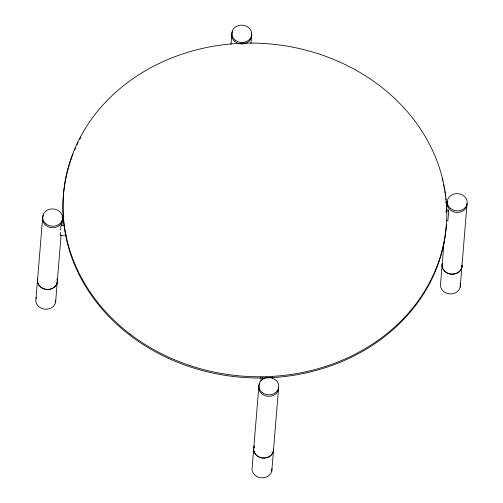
<?xml version="1.0" encoding="UTF-8"?>
<svg xmlns="http://www.w3.org/2000/svg" width="503" height="503" viewBox="0 0 503 503"><rect width="100%" height="100%" fill="white"/><g stroke="black" fill="none" stroke-linecap="round" stroke-linejoin="round"><path stroke-width="0.75" d="M447.224 206.595L447.431 203.772M35.983 298.707L37.606 278.945A9.997 8.677 4.7 0 0 47.634 289.508A9.997 8.677 4.7 0 0 57.103 278.945M42.705 217.183L37.624 278.945A9.978 8.658 4.7 0 0 47.634 289.489A9.978 8.658 4.7 0 0 57.084 278.951M60.417 232.386L60.165 235.423L66.446 235.19M60.605 230.104L60.913 226.306M61.108 235.008L55.582 302.473M61.944 224.847L62.265 220.936M230.984 44.358L231.883 33.412M250.928 43.421L251.443 37.172M253.801 447.525L252.179 467.293A9.997 8.677 4.7 0 0 261.34 477.825A9.997 8.677 4.7 0 0 271.947 468.796M253.826 447.532L258.9 385.763M273.381 451.285L278.461 389.517M271.777 471.053L273.406 451.292M443.74 245.659L440.615 283.403A9.997 8.677 4.7 0 0 450.644 293.972A9.997 8.677 4.7 0 0 460.113 283.409M443.866 244.093L443.998 242.534M447.148 204.224L447.337 201.873A9.978 8.658 4.7 0 0 456.479 212.385A9.978 8.658 4.7 0 0 467.067 203.375M447.859 209.38L448.707 210.876L447.89 220.76L446.324 220.817M460.214 287.169L466.897 205.633M61.184 225.023L61.586 223.986M62.253 216.812L63.818 216.749M445.689 202.307L447.255 202.25M60.976 225.545L64.906 225.394M445.564 210.996L448.707 210.876M272.337 377.036L272.456 378.602M262.39 377.407L262.572 379.759M260.799 377.112L261.101 381.029M446.362 224.866A192.045 166.65 4.7 0 1 219.572 374.402A192.045 166.65 4.7 0 1 72.086 156.534M72.35 155.829A192.045 166.65 4.7 0 1 73.168 153.717M74.601 150.215A192.045 166.65 4.7 0 1 75.507 148.127M77.085 144.675A192.045 166.65 4.7 0 1 78.078 142.619M79.795 139.224A192.045 166.65 4.7 0 1 80.87 137.206M442.106 178.672A192.045 166.65 4.7 0 1 442.646 180.879M443.489 184.614A192.045 166.65 4.7 0 1 443.809 186.148M444.105 187.682A192.045 166.65 4.7 0 1 444.526 189.989M444.79 191.536A192.045 166.65 4.7 0 1 445.029 193.077M445.256 194.623A192.045 166.65 4.7 0 1 445.469 196.176M445.752 198.496A192.045 166.65 4.7 0 1 445.922 200.043M446.073 201.596A192.045 166.65 4.7 0 1 446.67 212.455M278.631 387.266A9.978 8.658 4.7 0 1 266.747 396.1A9.978 8.658 4.7 0 1 259.737 383.638M254.311 446.086A9.978 8.658 4.7 0 0 262.101 457.944A9.997 8.677 4.7 0 0 273.569 449.028A9.978 8.658 4.7 0 1 262.101 457.944A9.997 8.677 4.7 0 1 254.292 446.079M251.343 33.418A9.978 8.658 4.7 0 1 244.879 43.56M244.257 43.711A9.978 8.658 4.7 0 1 233.964 40.642A9.978 8.658 4.7 0 1 232.719 31.287M442.238 263.641A9.997 8.677 4.7 0 0 451.398 274.173A9.997 8.677 4.7 0 0 462.005 265.144A9.978 8.658 4.7 0 1 451.398 274.154A9.978 8.658 4.7 0 1 442.263 263.641M62.165 217.183A9.978 8.658 4.7 0 1 51.413 227.652A9.978 8.658 4.7 0 1 43.541 215.051M55.751 300.216A9.997 8.677 4.7 0 1 44.27 309.144A9.997 8.677 4.7 0 1 36.468 297.26M130.082 334.08A192.045 166.65 4.7 0 0 443.533 244.364A192.045 166.65 4.7 0 0 191.109 51.331A192.045 166.65 4.7 0 0 130.082 334.08M262.239 392.547A9.978 8.658 4.7 0 0 278.58 388.033A9.978 8.658 4.7 0 0 265.59 377.891A9.978 8.658 4.7 0 0 262.239 392.547M450.675 208.657A9.978 8.658 4.7 0 0 467.017 204.149A9.978 8.658 4.7 0 0 454.027 194.007A9.978 8.658 4.7 0 0 450.675 208.657M235.222 40.196A9.978 8.658 4.7 0 0 251.563 35.688A9.978 8.658 4.7 0 0 238.567 25.54A9.978 8.658 4.7 0 0 235.222 40.196M46.043 223.967A9.978 8.658 4.7 0 0 62.385 219.453A9.978 8.658 4.7 0 0 49.388 209.311A9.978 8.658 4.7 0 0 46.043 223.967"/></g></svg>
